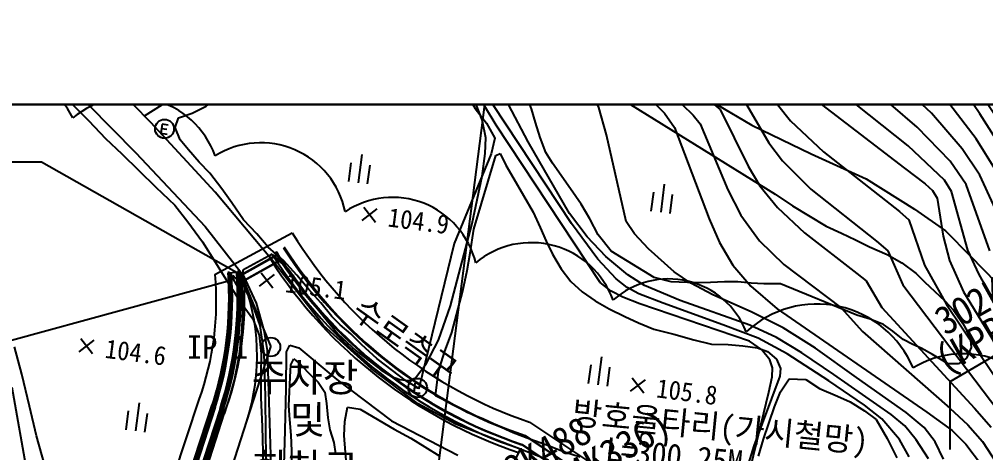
# Model space of a CAD drawing. Header units: millimetres. Extents: x 4198 to 4994, y 1103 to 1807.
# Drawn here: x 4520.5 to 4622.8, y 1511.2 to 1557 of the extents above; entities that cross this region are included whole.
import ezdxf
from ezdxf.enums import TextEntityAlignment as Align
from ezdxf.xclip import XClip

# ---------------------------------------------------------------- set-up
doc = ezdxf.new("R2010")
doc.units = ezdxf.units.MM
doc.header["$LTSCALE"] = 10
doc.header["$MEASUREMENT"] = 0
doc.header["$XCLIPFRAME"] = 2
doc.layers.add('TX-PAPR', color=2, linetype='Continuous', plot=False)
doc.layers.add('TZ-BASE', color=253, linetype='Continuous')
doc.styles.add('HANA', font='GulimChe.ttf')
doc.styles.get("Standard").update_dxf_attribs({"font": 'GulimChe.ttf'})
doc.linetypes.add('XXO_LINE', pattern='A,2.5,["X",Standard,S=1,R=0,X=-1,Y=-0.5],5,["X",Standard,S=1,R=0,X=-1,Y=-0.5],5,-0.5,[133,GulimChe.ttf,S=0.5,R=0,X=-0.5,Y=0],-0.5,2.5', length=16)

# ---------------------------------------------------------------- blocks, each defined once
blk = doc.blocks.new('JD-DFHDH6GH34GH7')
at = {"layer": 'TZ-BASE'}
for p, q in [((255.64, -175), (301.43, 181.33)), ((292.35, 71.06, 108), (286.88, 81.43, 108)), ((252.4, 73.11, 103.9), (245.09, 80.5, 103.9)), ((296.91, 62.43, 107), (285.76, 79.32, 107)), ((242.78, 78.01, 105.43), (250.79, 69.9, 105.43)), ((299.83, 74.68, 109), (298.61, 77.42, 109)), ((307.99, 77.53, 137.06), (316, 72.84, 137.06)), ((317.33, 76.75, 114), (320.12, 73.27, 114)), ((335.04, 74.09, 118), (332.16, 76.74, 118)), ((340.17, 74.02, 120), (338.02, 77.06, 120)), ((341.93, 73.64, 121), (339.48, 77.18, 121)), ((251.72, 73.8, 137.06), (255.99, 76.47, 137.06)), ((258.23, 74.84, 105.06), (259.79, 75.89, 105.06)), ((285.72, 76.21, 105.06), (286.73, 74.57, 105.06)), ((287.46, 73.4, 105), (286.44, 76, 105)), ((287.71, 74.86, 106), (286.74, 76.57, 106)), ((292.69, 74.55, 109.17), (292.16, 75.78, 109.17)), ((304.96, 75.87, 110), (306.78, 74.08, 110)), ((307.05, 76.54, 111), (309.82, 73.87, 111)), ((321.12, 76.73, 115), (332.19, 68.26, 115)), ((243.66, 75.42, 104.31), (245.81, 73.29, 104.31)), ((256.77, 74.08, 105.06), (258.23, 74.84, 105.06)), ((288.94, 72.81, 106), (287.71, 74.86, 106)), ((302.25, 75.56, 109.17), (318.49, 65.51, 109.17)), ((311.58, 75.36, 112), (312.66, 74.47, 112)), ((315.19, 75.43, 113), (317.8, 70.97, 113)), ((332.56, 70.63, 116), (326.71, 75.27, 116)), ((333.52, 72.62, 117), (330.28, 75.38, 117)), ((339.75, 71.36, 119), (336.76, 75.27, 119)), ((255.3, 73.61, 105.06), (256.77, 74.08, 105.06)), ((286.73, 74.57, 105.06), (287.91, 73.02, 105.06)), ((293.13, 73.11, 109.17), (292.69, 74.55, 109.17)), ((300.64, 71.79, 109), (299.83, 74.68, 109)), ((306.78, 74.08, 110), (307.83, 72.59, 110)), ((309.82, 73.87, 111), (310.54, 72.96, 111)), ((312.66, 74.47, 112), (315.64, 68.47, 112)), ((338.29, 70.32, 118), (335.04, 74.09, 118)), ((343.19, 69.27, 120), (340.17, 74.02, 120)), ((245.81, 73.29, 104.31), (247.58, 71.42, 104.31)), ((259.21, 65.73, 103.9), (252.4, 73.11, 103.9)), ((253.57, 72.92, 105), (253.44, 71.97, 105)), ((254.23, 72.84, 105), (253.57, 72.92, 105)), ((254.97, 72.57, 105.06), (255.3, 73.61, 105.06)), ((287.84, 71.47, 105), (287.46, 73.4, 105)), ((287.91, 73.02, 105.06), (288.8, 71.45, 105.06)), ((299.95, 56.18, 106), (288.94, 72.81, 106)), ((293.61, 71.51, 109.17), (293.13, 73.11, 109.17)), ((310.54, 72.96, 111), (313.48, 65.97, 111)), ((316, 72.84, 137.06), (322.3, 69.78, 137.06)), ((320.12, 73.27, 114), (323.62, 69.99, 114)), ((253.44, 71.97, 105), (254.1, 71.88, 105)), ((254.08, 72.37, 105), (253.5, 72.44, 105)), ((255.51, 71.26, 105.06), (254.97, 72.57, 105.06)), ((302.7, 62.62, 109), (300.64, 71.79, 109)), ((307.83, 72.59, 110), (311.51, 62.91, 110)), ((337.02, 69.02, 117), (333.52, 72.62, 117)), ((247.58, 71.42, 104.31), (249.33, 69.79, 104.31)), ((256.36, 70.22, 105.06), (255.51, 71.26, 105.06)), ((287.79, 69.83, 105), (287.84, 71.47, 105)), ((288.8, 71.45, 105.06), (288.43, 69.79, 105.06)), ((296.72, 63.46, 108), (292.35, 71.06, 108)), ((294.21, 69.92, 109.17), (293.61, 71.51, 109.17)), ((317.8, 70.97, 113), (319.25, 69.04, 113)), ((336.41, 66.99, 116), (332.56, 70.63, 116)), ((341.92, 67.91, 119), (339.75, 71.36, 119)), ((249.33, 69.79, 104.31), (252.93, 66.26, 104.31)), ((250.79, 69.9, 105.43), (258.13, 62.1, 105.43)), ((257.51, 68.91, 105.06), (256.36, 70.22, 105.06)), ((274.73, 69.71, 104.73), (274.35, 66.73, 104.73)), ((288.43, 69.79, 105.06), (284.5, 60.29, 105.06)), ((286.59, 61.82, 105.85), (288.93, 69.62, 105.85)), ((287.48, 67.43, 105), (287.79, 69.83, 105)), ((288.93, 69.62, 105.85), (289.36, 69.82, 105.85)), ((289.36, 69.82, 105.85), (289.98, 68.6, 105.85)), ((294.91, 68.79, 109.17), (294.21, 69.92, 109.17)), ((322.3, 69.78, 137.06), (328.12, 67.14, 137.06)), ((323.62, 69.99, 114), (331.64, 63.68, 114)), ((340.17, 67.52, 118), (338.29, 70.32, 118)), ((191.12, 68.93), (240.83, 68.93)), ((240.83, 68.93), (261.94, 56.99)), ((258.62, 67.73, 105.06), (257.51, 68.91, 105.06)), ((273.36, 66.86, 104.73), (273.61, 68.84, 104.73)), ((275.34, 66.61, 104.73), (275.6, 68.59, 104.73)), ((289.98, 68.6, 105.85), (290.82, 67.15, 105.85)), ((296.82, 66.07, 109.17), (294.91, 68.79, 109.17)), ((319.25, 69.04, 113), (322.25, 66.05, 113)), ((338.7, 66.54, 117), (337.02, 69.02, 117)), ((259.92, 66.07, 105.06), (258.62, 67.73, 105.06)), ((315.64, 68.47, 112), (316.88, 66.41, 112)), ((332.19, 68.26, 115), (334.36, 66.62, 115)), ((286.39, 62.43, 105), (287.48, 67.43, 105)), ((290.82, 67.15, 105.85), (291.85, 65.39, 105.85)), ((306.75, 66.59, 108.93), (306.37, 63.61, 108.93)), ((328.12, 67.14, 137.06), (333.25, 63.92, 137.06)), ((334.36, 66.62, 115), (335.16, 65.92, 115)), ((337.15, 65.79, 116), (336.41, 66.99, 116)), ((341.23, 59.54, 117), (338.7, 66.54, 117)), ((344.75, 57.47, 118), (340.17, 67.52, 118)), ((252.93, 66.26, 104.31), (254.94, 64.36, 104.31)), ((265.42, 58.34, 103.9), (259.21, 65.73, 103.9)), ((260.97, 64.59, 105.06), (259.92, 66.07, 105.06)), ((297.95, 64.48, 109.17), (296.82, 66.07, 109.17)), ((305.37, 63.74, 108.93), (305.63, 65.72, 108.93)), ((313.48, 65.97, 111), (314.85, 63.3, 111)), ((316.88, 66.41, 112), (318.75, 64.12, 112)), ((318.49, 65.51, 109.17), (320.33, 64.3, 109.17)), ((322.25, 66.05, 113), (329.2, 60.55, 113)), ((335.16, 65.92, 115), (335.62, 65.09, 115)), ((338.9, 59.58, 116), (337.15, 65.79, 116)), ((262.2, 62.8, 105.06), (260.97, 64.59, 105.06)), ((291.85, 65.39, 105.85), (292.87, 63.62, 105.85)), ((298.88, 62.91, 109.17), (297.95, 64.48, 109.17)), ((307.36, 63.48, 108.93), (307.61, 65.47, 108.93)), ((335.62, 65.09, 115), (336.27, 61.07, 115)), ((254.94, 64.36, 104.31), (256.3, 62.58, 104.31)), ((274.75, 62.74, 104.92), (276.34, 63.97, 104.92)), ((274.93, 64.15, 104.92), (276.16, 62.56, 104.92)), ((292.87, 63.62, 105.85), (293.6, 62, 105.85)), ((298.59, 60.99, 108), (296.72, 63.46, 108)), ((318.75, 64.12, 112), (321.58, 61.42, 112)), ((320.33, 64.3, 109.17), (322.03, 63.28, 109.17)), ((331.64, 63.68, 114), (332.65, 62.82, 114)), ((333.25, 63.92, 137.06), (336.52, 61.63, 137.06)), ((256.3, 62.58, 104.31), (257.84, 60.49, 104.31)), ((263.61, 61.31, 105.06), (262.2, 62.8, 105.06)), ((284.13, 53.71, 105), (286.39, 62.43, 105)), ((299.71, 58.65, 107), (296.91, 62.43, 107)), ((299.74, 61.22, 109.17), (298.88, 62.91, 109.17)), ((303.61, 61.32, 109), (302.7, 62.62, 109)), ((311.51, 62.91, 110), (312.59, 60.39, 110)), ((314.85, 63.3, 111), (316.83, 60.6, 111)), ((322.03, 63.28, 109.17), (323.87, 62.14, 109.17)), ((332.65, 62.82, 114), (334.3, 58, 114)), ((258.13, 62.1, 105.43), (262.17, 56.96, 105.43)), ((259.18, 57.03), (267.36, 61.44)), ((259.18, 57.03), (267.36, 61.44)), ((286.21, 59.27, 105.85), (286.59, 61.82, 105.85)), ((293.6, 62, 105.85), (294.23, 60.54, 105.85)), ((321.58, 61.42, 112), (327.15, 57.14, 112)), ((323.87, 62.14, 109.17), (325.52, 61.41, 109.17)), ((325.52, 61.41, 109.17), (327, 60.7, 109.17)), ((336.52, 61.63, 137.06), (339.16, 58.96, 137.06)), ((257.84, 60.49, 104.31), (259.22, 58.3, 104.31)), ((264.81, 59.93, 105.06), (263.61, 61.31, 105.06)), ((294.23, 60.54, 105.85), (294.91, 59.16, 105.85)), ((300.56, 58.91, 108), (298.59, 60.99, 108)), ((301.13, 59.49, 109.17), (299.74, 61.22, 109.17)), ((305.06, 59.74, 109), (303.61, 61.32, 109)), ((312.59, 60.39, 110), (314.02, 58.02, 110)), ((316.83, 60.6, 111), (319.4, 58.07, 111)), ((327, 60.7, 109.17), (328.48, 59.95, 109.17)), ((329.2, 60.55, 113), (330.41, 59.54, 113)), ((336.27, 61.07, 115), (336.95, 58.49, 115)), ((266.43, 58.49, 105.06), (264.81, 59.93, 105.06)), ((265.53, 59.33), (265.71, 59.42)), ((266.32, 58.33), (265.71, 59.42)), ((284.5, 60.29, 105.06), (280.75, 44.96, 105.06)), ((305.69, 56.71, 109.17), (301.13, 59.49, 109.17)), ((307.79, 57.3, 109), (305.06, 59.74, 109)), ((328.48, 59.95, 109.17), (330.33, 59.14, 109.17)), ((330.41, 59.54, 113), (331.99, 55.91, 113)), ((340.1, 57.02, 116), (338.9, 59.58, 116)), ((261.3, 56.64), (265.67, 59.09)), ((261.33, 56.6), (265.69, 59.04)), ((261.62, 56.08), (265.98, 58.52)), ((261.65, 56.03), (266.01, 58.48)), ((265.04, 58.67), (261.94, 56.99)), ((265.24, 59.16), (262.14, 57.49)), ((264.92, 58.93, 105), (265.25, 59.18, 105)), ((265.25, 59.18, 105), (266.98, 57.6, 105)), ((270.68, 51.62, 103.9), (265.42, 58.34, 103.9)), ((265.69, 59.04), (265.53, 59.33)), ((265.98, 58.52), (266.14, 58.24)), ((266.14, 58.24), (266.32, 58.33)), ((267.84, 56.96, 105.06), (266.43, 58.49, 105.06)), ((285.89, 57.45, 105.85), (286.21, 59.27, 105.85)), ((294.91, 59.16, 105.85), (295.83, 57.63, 105.85)), ((301.65, 56.55, 107), (299.71, 58.65, 107)), ((302.88, 56.99, 108), (300.56, 58.91, 108)), ((330.33, 59.14, 109.17), (331.9, 58.27, 109.17)), ((336.95, 58.49, 115), (338.44, 55.18, 115)), ((339.16, 58.96, 137.06), (347.22, 50.69, 137.06)), ((259.22, 58.3, 104.31), (260.51, 56.23, 104.31)), ((266.98, 57.6, 105), (269.87, 53.61, 105)), ((285.43, 55.29, 105.85), (285.89, 57.45, 105.85)), ((295.83, 57.63, 105.85), (296.87, 56.28, 105.85)), ((309.55, 56.1, 109), (307.79, 57.3, 109)), ((314.02, 58.02, 110), (315.9, 55.8, 110)), ((319.4, 58.07, 111), (325.46, 53.48, 111)), ((331.9, 58.27, 109.17), (333.41, 57.12, 109.17)), ((334.3, 58, 114), (336.61, 53.84, 114)), ((237.63, 50.06), (260.87, 56.42)), ((260.57, 57.2), (261.82, 57.29)), ((261.17, 56.88), (261, 56.79)), ((261.61, 55.7), (261, 56.79)), ((261.33, 56.6), (261.17, 56.88)), ((261.86, 56.64, 105), (262.2, 56.89, 105)), ((263.19, 53.81, 105), (261.86, 56.64, 105)), ((261.94, 56.99), (265.09, 49.35)), ((262.17, 56.96, 105.43), (263.53, 54, 105.43)), ((263.89, 55.8, 105.06), (265.47, 57.02, 105.06)), ((264.07, 57.2, 105.06), (265.29, 55.62, 105.06)), ((269.1, 55.42, 105.06), (267.84, 56.96, 105.06)), ((296.87, 56.28, 105.85), (298.05, 55.18, 105.85)), ((302.81, 55.64, 107), (301.65, 56.55, 107)), ((304.66, 55.85, 108), (302.88, 56.99, 108)), ((307.48, 56.23, 109.17), (305.69, 56.71, 109.17)), ((327.15, 57.14, 112), (328.11, 56.36, 112)), ((328.11, 56.36, 112), (329.78, 53.54, 112)), ((333.41, 57.12, 109.17), (334.29, 56.24, 109.17)), ((342.98, 51.91, 116), (340.1, 57.02, 116)), ((260.51, 56.23, 104.31), (261.79, 54.28, 104.31)), ((261.78, 55.79), (261.61, 55.7)), ((261.62, 56.08), (261.78, 55.79)), ((270.38, 54.01, 105.06), (269.1, 55.42, 105.06)), ((284.24, 50.88, 105.85), (285.43, 55.29, 105.85)), ((301.12, 55.27, 106), (299.95, 56.18, 106)), ((302.35, 54.61, 106), (301.12, 55.27, 106)), ((304.05, 54.99, 107), (302.81, 55.64, 107)), ((308.43, 54.26, 108), (304.66, 55.85, 108)), ((310.06, 56.13, 109.17), (307.48, 56.23, 109.17)), ((311.87, 54.86, 109), (309.55, 56.1, 109)), ((311.65, 56.16, 109.17), (310.06, 56.13, 109.17)), ((313.11, 56.23, 109.17), (311.65, 56.16, 109.17)), ((314.54, 56.25, 109.17), (313.11, 56.23, 109.17)), ((315.94, 56.1, 109.17), (314.54, 56.25, 109.17)), ((315.9, 55.8, 110), (318.71, 53.39, 110)), ((317.29, 56.04, 109.17), (315.94, 56.1, 109.17)), ((319.05, 56.04, 109.17), (317.29, 56.04, 109.17)), ((327.12, 52.71, 109.17), (319.05, 56.04, 109.17)), ((331.99, 55.91, 113), (342.17, 42.53, 113)), ((334.29, 56.24, 109.17), (335.39, 55.22, 109.17)), ((261.79, 54.28, 104.31), (263.2, 52.34, 104.31)), ((298.05, 55.18, 105.85), (299.42, 54.22, 105.85)), ((304.17, 53.93, 106), (302.35, 54.61, 106)), ((306.63, 53.99, 107), (304.05, 54.99, 107)), ((315.82, 51.65, 108), (308.43, 54.26, 108)), ((315.95, 53.07, 109), (311.87, 54.86, 109)), ((335.39, 55.22, 109.17), (336.44, 54.23, 109.17)), ((336.44, 54.23, 109.17), (337.37, 53.24, 109.17)), ((338.44, 55.18, 115), (352.28, 32.45, 115)), ((263.95, 51.62, 105), (263.19, 53.81, 105)), ((263.53, 54, 105.43), (264.35, 51.08, 105.43)), ((269.87, 53.61, 105), (272.2, 50.76, 105)), ((271.55, 52.58, 105.06), (270.38, 54.01, 105.06)), ((282.83, 50.09, 105), (284.13, 53.71, 105)), ((299.42, 54.22, 105.85), (300.91, 53.39, 105.85)), ((300.91, 53.39, 105.85), (302.56, 52.57, 105.85)), ((315.78, 49.97, 106), (304.17, 53.93, 106)), ((312.96, 51.69, 107), (306.63, 53.99, 107)), ((318.71, 53.39, 110), (334.54, 42.45, 110)), ((325.46, 53.48, 111), (327.74, 51, 111)), ((329.78, 53.54, 112), (339.58, 42.88, 112)), ((336.61, 53.84, 114), (344.04, 42.79, 114)), ((337.37, 53.24, 109.17), (338.37, 51.84, 109.17)), ((263.2, 52.34, 104.31), (263.85, 50.6, 104.31)), ((272.43, 51.7, 105.06), (271.55, 52.58, 105.06)), ((302.56, 52.57, 105.85), (304, 51.9, 105.85)), ((319.32, 51.37, 109), (315.95, 53.07, 109)), ((328.54, 52.28, 109.17), (327.12, 52.71, 109.17)), ((329.97, 51.73, 109.17), (328.54, 52.28, 109.17)), ((264.38, 48.67, 105), (263.95, 51.62, 105)), ((275.7, 47.08, 103.9), (270.68, 51.62, 103.9)), ((273.55, 50.76, 105.06), (272.43, 51.7, 105.06)), ((304, 51.9, 105.85), (305.64, 51.24, 105.85)), ((305.64, 51.24, 105.85), (307.76, 50.7, 105.85)), ((316.69, 50.27, 107), (312.96, 51.69, 107)), ((318.64, 50.35, 108), (315.82, 51.65, 108)), ((322.74, 49.22, 109), (319.32, 51.37, 109)), ((330.96, 51.02, 109.17), (329.97, 51.73, 109.17)), ((338.37, 51.84, 109.17), (339.12, 50.47, 109.17)), ((244.98, 50.24, 104.55), (246.2, 48.66, 104.55)), ((263.85, 50.6, 104.31), (264.07, 48.65, 104.31)), ((264.35, 51.08, 105.43), (264.7, 48.98, 105.43)), ((272.2, 50.76, 105), (274.12, 48.95, 105)), ((274.7, 49.62, 105.06), (273.55, 50.76, 105.06)), ((283.49, 48.79, 105.85), (284.24, 50.88, 105.85)), ((307.76, 50.7, 105.85), (309.88, 50.12, 105.85)), ((319.74, 48.61, 107), (316.69, 50.27, 107)), ((321.3, 48.74, 108), (318.64, 50.35, 108)), ((327.74, 51, 111), (336.98, 42.88, 111)), ((332.04, 50.16, 109.17), (330.96, 51.02, 109.17)), ((333.06, 49.62, 109.17), (332.04, 50.16, 109.17)), ((339.12, 50.47, 109.17), (339.24, 49.29, 109.17)), ((238.73, 46.46, 104.31), (237.94, 49.38, 104.31)), ((244.8, 48.84, 104.55), (246.38, 50.06, 104.55)), ((262.54, 41.49), (265.09, 49.35)), ((266.75, 48.85, 106.85), (267.11, 49.53, 106.85)), ((267.11, 49.53, 106.85), (268.07, 49.27, 106.85)), ((268.07, 49.27, 106.85), (272.07, 45.92, 106.85)), ((276.36, 48.11, 105.06), (274.7, 49.62, 105.06)), ((281.53, 47.56, 105), (282.83, 50.09, 105)), ((309.88, 50.12, 105.85), (311.75, 49.64, 105.85)), ((311.75, 49.64, 105.85), (313.51, 49.6, 105.85)), ((313.51, 49.6, 105.85), (315.07, 49.47, 105.85)), ((315.07, 49.47, 105.85), (316.6, 49.25, 105.85)), ((317.04, 49.08, 106), (315.78, 49.97, 106)), ((316.6, 49.25, 105.85), (317.68, 48.88, 105.85)), ((327.09, 46.12, 109), (322.74, 49.22, 109)), ((333.94, 49.24, 109.17), (333.06, 49.62, 109.17)), ((335.13, 48.55, 109.17), (333.94, 49.24, 109.17)), ((339.24, 49.29, 109.17), (338.75, 48.16, 109.17)), ((264.07, 48.65, 104.31), (264.04, 46.32, 104.31)), ((264.52, 44.15, 105), (264.38, 48.67, 105)), ((264.7, 48.98, 105.43), (264.86, 44.63, 105.43)), ((266.7, 45.01, 106.85), (266.75, 48.85, 106.85)), ((267.22, 47.45, 105.26), (267.54, 48.09, 105.26)), ((267.54, 48.09, 105.26), (268.28, 47.45, 105.26)), ((274.12, 48.95, 105), (276.75, 46.95, 105)), ((279.47, 45.72, 105.06), (276.36, 48.11, 105.06)), ((282.86, 46.74, 105.85), (283.49, 48.79, 105.85)), ((300.11, 48.32, 104.73), (299.72, 45.34, 104.73)), ((317.92, 47.99, 106), (317.04, 49.08, 106)), ((317.68, 48.88, 105.85), (318.64, 48.05, 105.85)), ((324.17, 45.78, 107), (319.74, 48.61, 107)), ((324.7, 46.43, 108), (321.3, 48.74, 108)), ((336.8, 47.57, 109.17), (335.13, 48.55, 109.17)), ((338.75, 48.16, 109.17), (337.9, 47.57, 109.17)), ((267.15, 46.14, 105.26), (267.22, 47.45, 105.26)), ((268.28, 47.45, 105.26), (269.34, 46.38, 105.26)), ((280.7, 43.32, 103.9), (275.7, 47.08, 103.9)), ((280.4, 46.08, 105), (281.53, 47.56, 105)), ((298.73, 45.47, 104.73), (298.99, 47.45, 104.73)), ((300.72, 45.21, 104.73), (300.97, 47.2, 104.73)), ((318.19, 47.16, 106), (317.92, 47.99, 106)), ((318.18, 46.21, 106), (318.19, 47.16, 106)), ((318.64, 48.05, 105.85), (319.04, 47.06, 105.85)), ((319.04, 47.06, 105.85), (318.97, 46.28, 105.85)), ((337.9, 47.57, 109.17), (336.8, 47.57, 109.17)), ((239.54, 43.09, 104.31), (238.73, 46.46, 104.31)), ((264.04, 46.32, 104.31), (264.05, 43.96, 104.31)), ((267.06, 44.62, 105.26), (267.15, 46.14, 105.26)), ((269.34, 46.38, 105.26), (270.09, 45.62, 105.26)), ((276.75, 46.95, 105), (277.87, 46.22, 105)), ((277.87, 46.22, 105), (278.74, 45.91, 105)), ((279.69, 45.81, 105), (280.4, 46.08, 105)), ((282.52, 44.19, 105.85), (282.86, 46.74, 105.85)), ((303.35, 46.07, 105.77), (304.58, 44.49, 105.77)), ((318.97, 46.28, 105.85), (316.24, 38.9, 105.85)), ((317.83, 44.57, 106), (318.18, 46.21, 106)), ((330.78, 42.22, 108), (324.7, 46.43, 108)), ((332.35, 42.41, 109), (327.09, 46.12, 109)), ((239.79, 33.28, 104), (237.72, 45.08, 104)), ((270.09, 45.62, 105.26), (270.82, 44.57, 105.26)), ((272.07, 45.92, 106.85), (277.85, 41.52, 106.85)), ((278.74, 45.91, 105), (279.69, 45.81, 105)), ((280.75, 44.96, 105.06), (279.47, 45.72, 105.06)), ((280.35, 45.51, 105.49), (280.23, 44.55, 105.49)), ((280.87, 44.96, 105.49), (280.29, 45.03, 105.49)), ((281.01, 45.42, 105.49), (280.35, 45.51, 105.49)), ((303.17, 44.67, 105.77), (304.76, 45.89, 105.77)), ((319.05, 44.62, 106.7), (319.97, 45.99, 106.7)), ((319.97, 45.99, 106.7), (321.73, 45.91, 106.7)), ((321.73, 45.91, 106.7), (323.19, 44.95, 106.7)), ((327.93, 43.2, 107), (324.17, 45.78, 107)), ((264.58, 40.2, 105), (264.52, 44.15, 105)), ((264.86, 44.63, 105.43), (264.97, 40.19, 105.43)), ((266.62, 40.51, 106.85), (266.7, 45.01, 106.85)), ((267.01, 43.11, 105.26), (267.06, 44.62, 105.26)), ((270.82, 44.57, 105.26), (270.99, 43.36, 105.26)), ((280.23, 44.55, 105.49), (280.89, 44.47, 105.49)), ((284.38, 43.22, 105.85), (282.52, 44.19, 105.85)), ((314.35, 30.37, 106), (317.83, 44.57, 106)), ((318.43, 43.02, 106.7), (319.05, 44.62, 106.7)), ((323.19, 44.95, 106.7), (325.08, 44.15, 106.7)), ((325.08, 44.15, 106.7), (326.43, 43.56, 106.7)), ((240.3, 39.96, 104.31), (239.54, 43.09, 104.31)), ((251.16, 43.44, 104.47), (250.78, 40.47, 104.47)), ((252.49, 28.53), (257.49, 43.79)), ((252.49, 28.53), (257.49, 43.79)), ((253.91, 28.06), (258.89, 43.23)), ((258.86, 43.09), (253.94, 27.9)), ((259.05, 43.03), (254.13, 27.84)), ((259.19, 42.98), (254.27, 27.79)), ((264.05, 43.96, 104.31), (264.18, 40.95, 104.31)), ((267.11, 41.69, 105.26), (267.01, 43.11, 105.26)), ((270.99, 43.36, 105.26), (271.14, 41.86, 105.26)), ((272.92, 41.45, 105.37), (273.22, 42.99, 105.37)), ((273.22, 42.99, 105.37), (274.54, 42.76, 105.37)), ((284.69, 41.2, 103.9), (280.7, 43.32, 103.9)), ((285.87, 42.43, 105.85), (284.38, 43.22, 105.85)), ((317.25, 39.59, 106.7), (318.43, 43.02, 106.7)), ((326.43, 43.56, 106.7), (327.93, 42.6, 106.7)), ((329.78, 41.75, 107), (327.93, 43.2, 107)), ((249.79, 40.59, 104.47), (250.04, 42.58, 104.47)), ((251.77, 40.34, 104.47), (252.02, 42.32, 104.47)), ((259.72, 42.81), (254.79, 27.62)), ((254.86, 27.75), (259.84, 42.92)), ((259.86, 42.77), (254.94, 27.58)), ((260.05, 42.71), (255.13, 27.51)), ((255.24, 27.07), (260.16, 42.26)), ((255.24, 27.07), (260.16, 42.26)), ((255.34, 27.59), (260.31, 42.76)), ((255.34, 27.59), (260.31, 42.76)), ((274.54, 42.76, 105.37), (276.54, 41.59, 105.37)), ((287.59, 41.7, 105.85), (285.87, 42.43, 105.85)), ((327.93, 42.6, 106.7), (329.18, 41.67, 106.7)), ((332.23, 40.99, 108), (330.78, 42.22, 108)), ((334.25, 40.84, 109), (332.35, 42.41, 109)), ((334.54, 42.45, 110), (337.21, 40.51, 110)), ((336.98, 42.88, 111), (338.9, 41.13, 111)), ((339.58, 42.88, 112), (341.36, 40.86, 112)), ((257.62, 26.3), (262.54, 41.49)), ((264.18, 40.95, 104.31), (264.26, 38.22, 104.31)), ((267.23, 40.02, 105.26), (267.11, 41.69, 105.26)), ((271.14, 41.86, 105.26), (271.35, 40.57, 105.26)), ((272.86, 39.98, 105.37), (272.92, 41.45, 105.37)), ((276.54, 41.59, 105.37), (278.16, 40.65, 105.37)), ((277.85, 41.52, 106.85), (284.89, 37.91, 106.85)), ((294.48, 37.38, 103.9), (284.69, 41.2, 103.9)), ((289.11, 40.99, 105.85), (287.59, 41.7, 105.85)), ((290.76, 40.25, 105.85), (289.11, 40.99, 105.85)), ((292.49, 41.41), (300, 36.37)), ((292.49, 41.41), (300, 36.37)), ((329.18, 41.67, 106.7), (330.35, 39.67, 106.7)), ((331.66, 39.57, 107), (329.78, 41.75, 107)), ((333.42, 39.51, 108), (332.23, 40.99, 108)), ((338.9, 41.13, 111), (340.45, 39.35, 111)), ((241.18, 36.8, 104.31), (240.3, 39.96, 104.31)), ((264.64, 35.69, 105), (264.58, 40.2, 105)), ((264.97, 40.19, 105.43), (265.15, 35.51, 105.43)), ((266.46, 34.87, 106.85), (266.62, 40.51, 106.85)), ((267.31, 38.36, 105.26), (267.23, 40.02, 105.26)), ((271.35, 40.57, 105.26), (271.77, 39.25, 105.26)), ((272.99, 38.2, 105.37), (272.86, 39.98, 105.37)), ((278.16, 40.65, 105.37), (279.9, 39.71, 105.37)), ((292.52, 39.6, 105.85), (290.76, 40.25, 105.85)), ((291.99, 39.96), (299.37, 35.04)), ((292.01, 39.98), (299.37, 35.04)), ((335.43, 39.31, 109), (334.25, 40.84, 109)), ((337.21, 40.51, 110), (338.68, 39.08, 110)), ((271.77, 39.25, 105.26), (271.94, 38.04, 105.26)), ((279.9, 39.71, 105.37), (281.4, 38.8, 105.37)), ((291.68, 39.01), (297.34, 35.24)), ((291.69, 39.04), (297.34, 35.24)), ((294.32, 38.96, 105.85), (292.52, 39.6, 105.85)), ((296.08, 38.27, 105.85), (294.32, 38.96, 105.85)), ((316.24, 38.9, 105.85), (313.68, 30.84, 105.85)), ((316.73, 37.8, 106.7), (317.25, 39.59, 106.7)), ((330.35, 39.67, 106.7), (331.35, 37.62, 106.7)), ((332.69, 37.73, 107), (331.66, 39.57, 107)), ((334.71, 37.53, 108), (333.42, 39.51, 108)), ((336.3, 37.49, 109), (335.43, 39.31, 109)), ((338.68, 39.08, 110), (340.32, 36.87, 110)), ((340.45, 39.35, 111), (342.81, 35.7, 111)), ((264.26, 38.22, 104.31), (264.04, 29.92, 104.31)), ((267.31, 36.56, 105.26), (267.31, 38.36, 105.26)), ((273.12, 36.94, 105.37), (272.99, 38.2, 105.37)), ((281.4, 38.8, 105.37), (282.98, 37.81, 105.37)), ((290.25, 35.81), (291.53, 38.56)), ((297.84, 37.7, 105.85), (296.08, 38.27, 105.85))]:
    blk.add_line(p, q, dxfattribs=at)
for centre in [(253.84, 72.44, 105), (265.09, 49.35), (280.63, 45.02, 105.49)]:
    blk.add_circle(centre, 1, dxfattribs=at)
for centre, radius, start, end in [((235.8, 69.22), 9.42, 27.6776, 137.6776), ((250.27, 66.32), 9.51, 20.0898, 130.0898), ((264.01, 61.81), 9.15, 11.7461, 121.7461), ((277.98, 56.12), 9.06, 13.6537, 123.6537), ((307.46, 85.96), 47, 211.4515, 251.4297), ((307.46, 85.96), 47, 211.4515, 251.4297), ((292.68, 51.2), 9.19, 19.8314, 129.8314), ((307.46, 85.96), 49.5, 212.4111, 251.4297), ((307.28, 85.99), 48.5, 212.6114, 251.63), ((307.46, 85.96), 48.5, 212.4111, 251.4297), ((307.16, 85.62), 50, 212.6114, 251.63), ((307.46, 85.96), 50, 212.4111, 251.4297), ((307.28, 85.99), 49.5, 212.6114, 251.63), ((228.87, 54.15), 31.95, 340.0939, 5.7279), ((228.87, 54.15), 32.95, 340.0939, 5.7279), ((228.87, 54.15), 33.45, 340.0939, 5.7279), ((228.87, 54.15), 30.45, 340.0939, 5.4174), ((228.87, 54.15), 30.45, 340.0939, 5.4174), ((223.08, 54.6), 37.59, 342.1707, 3.9753), ((223.08, 54.6), 37.79, 342.1704, 3.9753), ((223.08, 54.6), 37.94, 342.1701, 3.9753), ((223.08, 54.6), 38.49, 342.1692, 3.9753), ((223.08, 54.6), 38.64, 342.169, 3.9753), ((223.08, 54.6), 38.84, 342.1687, 3.9753), ((228.68, 53.54), 33.45, 340.2942, 5.9282), ((241.14, 48.43), 22.5, 342.0432, 22.3777), ((307.2, 47.71), 8.84, 21.5677, 131.5677), ((322.92, 42.86), 11.03, 22.7829, 132.7829), ((338.39, 38.49), 10.14, 11.5025, 121.5025)]:
    blk.add_arc(centre, radius, start, end, dxfattribs=at)
at = {"layer": 'TZ-BASE', "style": 'HANA'}
for s, height, rotation, p in [('104.9', 2, 352.6776, (277.4, 62.11, 104.92)), ('105.1', 2, 352.6776, (266.53, 55.16, 105.06)), ('수로측구', 2.5, 324.4702, (273.48, 52.77)), ('104.6', 2, 352.6776, (247.45, 48.21, 104.55)), ('주차장', 3, 359.7997, (263.06, 44.66)), ('105.8', 2, 352.6776, (305.82, 44.03, 105.77)), ('및', 3, 359.7997, (267.09, 40.17)), ('회차로', 3, 359.7997, (263.06, 35.11))]:
    blk.add_text(s, height=height, rotation=rotation, dxfattribs=at).set_placement(p)
blk.add_text('IP.1', height=2.5, rotation=0, dxfattribs=at).set_placement((259.44, 48.1), align=Align.CENTER)
at = {"layer": 'TZ-BASE', "linetype": 'XXO_LINE', "style": 'HANA'}
for s, p in [('방호울타리(가시철망)', (296.9, 41.21)), ('L=300.25M', (300.44, 37.33))]:
    blk.add_text(s, height=2.5, rotation=354.3631, dxfattribs=at).set_placement(p)

msp = doc.modelspace()

# ---------------------------------------------------------------- linework, layer by layer
at = {"layer": 'TX-PAPR', "flags": 128}
msp.add_lwpolyline([(4282.02, 1398), (4282.02, 1548), (4982.02, 1548), (4982.02, 1398), (4282.02, 1398)], dxfattribs=at)
at = {"layer": 'TZ-BASE', "flags": 128}
msp.add_lwpolyline([(4619.02, 1511.5), (4619.02, 1518.71), (4631.68, 1526.08)], dxfattribs=at)

# ---------------------------------------------------------------- block references
at = {"layer": 'TZ-BASE'}
ref = msp.add_blockref('JD-DFHDH6GH34GH7', (4282.02, 1473), dxfattribs=at)
XClip(ref).set_block_clipping_path([(0.0000000001, -75), (700.0000000011, 75.0000000102)])

# ---------------------------------------------------------------- texts
for s, p in [('(KPR314K377)', (4618.51, 1519.4)), ('302K537', (4618.51, 1523.5)), ('(KPR314K336)', (4569.51, 1501.81)), ('302K488', (4569.51, 1505.92))]:
    msp.add_text(s, height=3, rotation=29.2387, dxfattribs=at).set_placement(p)

doc.saveas('drawing.dxf')
